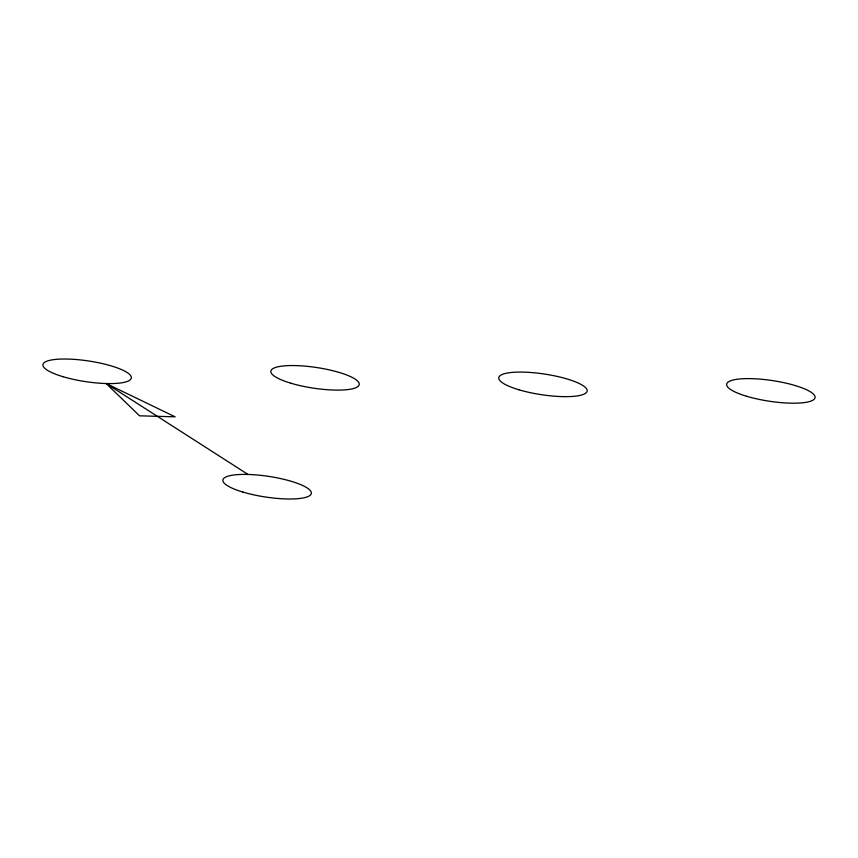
<?xml version="1.0" encoding="UTF-8"?>
<svg xmlns="http://www.w3.org/2000/svg" width="858" height="858" viewBox="0 0 858 858"><rect width="100%" height="100%" fill="white"/><g stroke="black" fill="none" stroke-linecap="round" stroke-linejoin="round"><path stroke-width="1.29" d="M106.21 383.537L175.15 416.838L139.532 415.808L106.21 383.537L248.026 474.463M242.996 492.095A44.691 10.435 8.6 0 0 311.282 493.565A44.691 10.435 8.6 0 0 247.083 474.431A44.691 10.435 8.6 0 0 242.996 492.095M62.988 376.694A44.691 10.435 8.6 0 0 131.274 378.174A44.691 10.435 8.6 0 0 67.074 359.041A44.691 10.435 8.6 0 0 62.988 376.694M290.916 383.226A44.691 10.435 8.6 0 0 359.191 384.706A44.691 10.435 8.6 0 0 295.002 365.572A44.691 10.435 8.6 0 0 290.916 383.226M518.843 389.757A44.691 10.435 8.6 0 0 587.119 391.237A44.691 10.435 8.6 0 0 522.93 372.104A44.691 10.435 8.6 0 0 518.843 389.757M746.76 396.299A44.691 10.435 8.6 0 0 815.046 397.769A44.691 10.435 8.6 0 0 750.847 378.635A44.691 10.435 8.6 0 0 746.76 396.299"/></g></svg>
